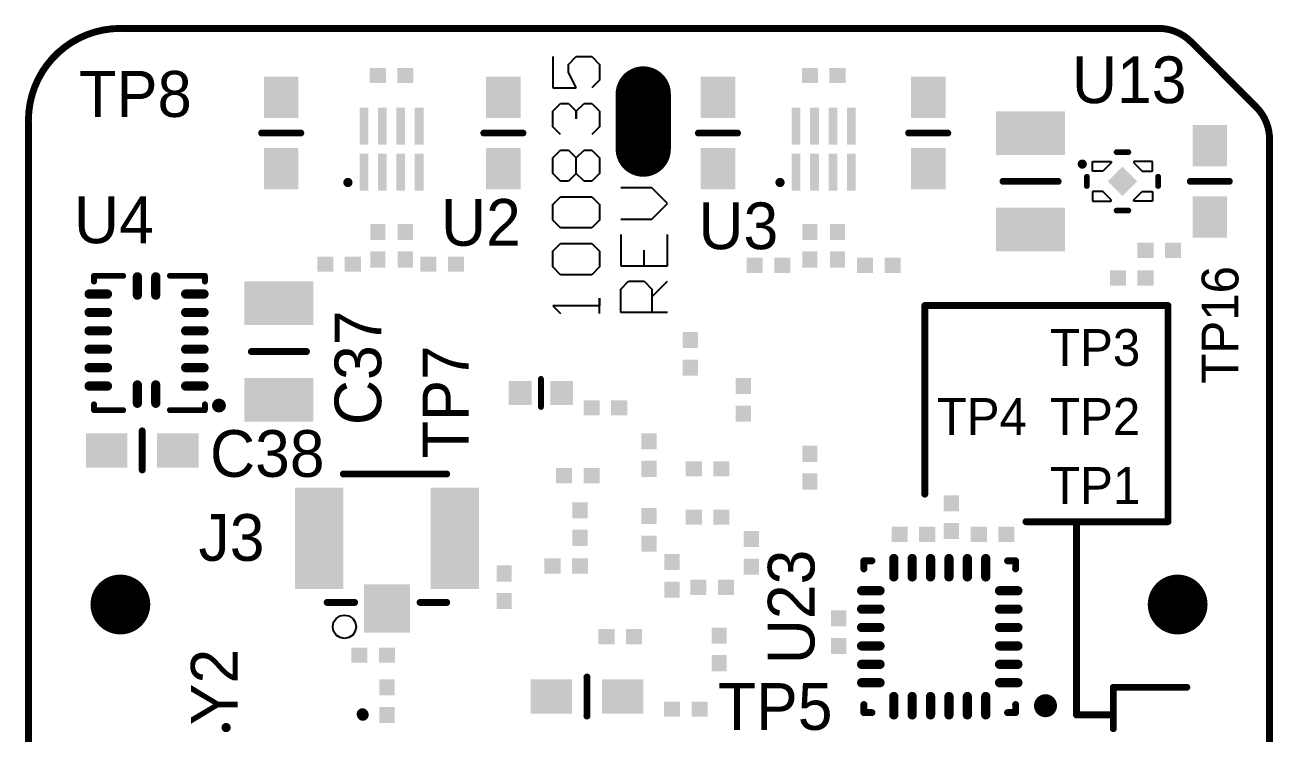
# Model space of a CAD drawing. Extents: x 299.5 to 335.5, y 94.3 to 159.3.
# Drawn here: x 299.45 to 326.6, y 143.93 to 159.32 of the extents above; entities that cross this region are included whole.
import ezdxf

# ---------------------------------------------------------------- set-up
doc = ezdxf.new("R2010")
doc.units = 0
for name, color, linetype in [('MECHANICAL1', 6, 'CONTINUOUS'), ('PADHOLELAYER', 156, 'CONTINUOUS'), ('TOPOVERLAY', 2, 'CONTINUOUS'), ('TOPPASTE', 8, 'CONTINUOUS')]:
    doc.layers.add(name, color=color, linetype=linetype)

msp = doc.modelspace()

# ---------------------------------------------------------------- linework, layer by layer
at = {"layer": 'MECHANICAL1', "const_width": 0.15}
for points in [[(299.528, 157.245, -0.414214), (301.528, 159.245)], [(324.114, 159.245, -0.198912), (324.821, 158.952)], [(326.235, 157.537, -0.198912), (326.528, 156.83)]]:
    msp.add_lwpolyline(points, format="xyb", dxfattribs=at)
at = {"layer": 'MECHANICAL1', "const_width": 0.075}
for points in [[(301.49, 159.245, 1), (301.565, 159.245, 1)], [(301.515, 159.245, 1), (301.59, 159.245, 1)], [(324.076, 159.245, 1), (324.151, 159.245, 1)], [(324.101, 159.245, 1), (324.176, 159.245, 1)], [(324.783, 158.952, 1), (324.858, 158.952, 1)], [(324.783, 158.952, 1), (324.858, 158.952, 1)], [(326.197, 157.537, 1), (326.272, 157.537, 1)], [(326.197, 157.537, 1), (326.272, 157.537, 1)], [(299.49, 157.245, 1), (299.565, 157.245, 1)], [(299.49, 157.22, 1), (299.565, 157.22, 1)], [(326.49, 156.83, 1), (326.565, 156.83, 1)], [(326.49, 156.82, 1), (326.565, 156.82, 1)]]:
    msp.add_lwpolyline(points, format="xyb", close=True, dxfattribs=at)
at = {"layer": 'MECHANICAL1', "const_width": 0.15}
for points in [[(301.553, 159.245), (324.139, 159.245)], [(324.821, 158.952), (326.235, 157.537)], [(299.528, 131.895), (299.528, 157.22)], [(326.528, 131.895), (326.528, 156.82)]]:
    msp.add_lwpolyline(points, dxfattribs=at)
at = {"layer": 'PADHOLELAYER', "const_width": 0.65}
for points in [[(301.203, 146.72, 1), (301.853, 146.72, 1)], [(324.203, 146.72, 1), (324.853, 146.72, 1)]]:
    msp.add_lwpolyline(points, format="xyb", close=True, dxfattribs=at)
at = {"layer": 'TOPOVERLAY'}
for p, q in [((310.937, 158.631), (310.937, 157.954)), ((311.276, 158.461), (311.445, 158.631)), ((311.445, 158.631), (311.783, 158.631)), ((311.783, 158.631), (311.953, 158.461)), ((311.276, 158.292), (311.276, 158.461)), ((311.445, 157.954), (311.276, 158.292)), ((311.953, 158.461), (311.953, 158.123)), ((311.953, 158.123), (311.783, 157.954)), ((310.937, 157.954), (311.445, 157.954)), ((310.937, 157.446), (311.106, 157.615)), ((311.106, 157.615), (311.276, 157.615)), ((311.276, 157.615), (311.445, 157.446)), ((311.445, 157.446), (311.614, 157.615)), ((311.614, 157.615), (311.783, 157.615)), ((311.783, 157.615), (311.953, 157.446)), ((310.937, 157.107), (310.937, 157.446)), ((311.445, 157.446), (311.445, 157.277)), ((311.445, 157.277), (311.445, 157.446)), ((311.953, 157.446), (311.953, 157.107)), ((311.106, 156.938), (310.937, 157.107)), ((311.953, 157.107), (311.783, 156.938)), ((310.937, 156.43), (311.106, 156.599)), ((310.937, 156.092), (310.937, 156.43)), ((311.106, 156.599), (311.276, 156.599)), ((311.276, 156.599), (311.445, 156.43)), ((311.445, 156.43), (311.614, 156.599)), ((311.445, 156.092), (311.445, 156.43)), ((311.614, 156.599), (311.783, 156.599)), ((311.783, 156.599), (311.953, 156.43)), ((311.953, 156.43), (311.953, 156.092)), ((311.106, 155.922), (310.937, 156.092)), ((311.276, 155.922), (311.106, 155.922)), ((311.445, 156.092), (311.276, 155.922)), ((311.614, 155.922), (311.445, 156.092)), ((311.783, 155.922), (311.614, 155.922)), ((311.953, 156.092), (311.783, 155.922)), ((310.937, 155.414), (311.106, 155.584)), ((311.106, 155.584), (311.783, 155.584)), ((311.783, 155.584), (311.953, 155.414)), ((313.089, 155.778), (312.412, 155.778)), ((313.428, 155.439), (313.089, 155.778)), ((310.937, 155.076), (310.937, 155.414)), ((311.953, 155.414), (311.953, 155.076)), ((313.089, 155.101), (313.428, 155.439)), ((311.106, 154.907), (310.937, 155.076)), ((311.953, 155.076), (311.783, 154.907)), ((312.412, 155.101), (313.089, 155.101)), ((311.783, 154.907), (311.106, 154.907)), ((312.412, 154.762), (312.412, 154.085)), ((313.428, 154.085), (313.428, 154.762)), ((310.937, 154.399), (311.106, 154.568)), ((311.106, 154.568), (311.783, 154.568)), ((311.783, 154.568), (311.953, 154.399)), ((310.937, 154.06), (310.937, 154.399)), ((311.953, 154.399), (311.953, 154.06)), ((312.92, 154.085), (312.92, 154.424)), ((311.106, 153.891), (310.937, 154.06)), ((311.953, 154.06), (311.783, 153.891)), ((312.412, 154.085), (313.428, 154.085)), ((311.783, 153.891), (311.106, 153.891)), ((312.412, 153.577), (312.581, 153.747)), ((312.581, 153.747), (312.92, 153.747)), ((312.92, 153.747), (313.089, 153.577)), ((313.089, 153.408), (313.428, 153.747)), ((312.412, 153.07), (312.412, 153.577)), ((313.089, 153.577), (313.089, 153.07)), ((311.953, 153.214), (310.937, 153.214)), ((310.937, 153.214), (311.106, 153.045)), ((311.953, 153.045), (311.953, 153.383)), ((311.953, 153.383), (311.953, 153.214)), ((313.428, 153.07), (312.412, 153.07)), ((306.168, 146.334), (306.223, 146.416)), ((306.223, 146.416), (306.306, 146.472)), ((306.306, 146.472), (306.404, 146.491)), ((306.404, 146.491), (306.501, 146.472)), ((306.501, 146.472), (306.584, 146.416)), ((306.584, 146.416), (306.639, 146.334)), ((306.149, 146.236), (306.168, 146.334)), ((306.149, 146.236), (306.149, 146.236)), ((306.168, 146.139), (306.149, 146.236)), ((306.223, 146.056), (306.168, 146.139)), ((306.639, 146.139), (306.584, 146.056)), ((306.639, 146.334), (306.659, 146.236)), ((306.659, 146.236), (306.639, 146.139)), ((306.306, 146.001), (306.223, 146.056)), ((306.404, 145.981), (306.306, 146.001)), ((306.501, 146.001), (306.404, 145.981)), ((306.584, 146.056), (306.501, 146.001))]:
    msp.add_line(p, q, dxfattribs=at)
for points, const_width in [([(312.903, 156.62), (312.903, 157.82)], 1.2), ([(304.603, 156.97), (305.453, 156.97)], 0.15), ([(309.434, 156.97), (310.284, 156.97)], 0.15), ([(314.103, 156.97), (314.953, 156.97)], 0.15), ([(318.678, 156.97), (319.528, 156.97)], 0.15), ([(323.201, 156.555), (323.455, 156.555)], 0.127), ([(320.728, 155.92), (321.928, 155.92)], 0.15), ([(322.553, 155.82), (322.553, 156.02)], 0.127), ([(324.103, 155.82), (324.103, 156.02)], 0.127), ([(324.803, 155.92), (325.653, 155.92)], 0.15), ([(323.201, 155.285), (323.455, 155.285)], 0.127), ([(300.955, 153.74), (300.955, 153.867)], 0.127), ([(300.955, 153.867), (301.59, 153.867)], 0.127), ([(302.606, 153.867), (303.368, 153.867)], 0.127), ([(303.368, 153.74), (303.368, 153.867)], 0.127), ([(319.028, 149.92), (319.028, 153.22)], 0.15), ([(319.028, 153.22), (319.928, 153.22)], 0.15), ([(319.928, 153.22), (324.317, 153.22)], 0.15), ([(324.317, 148.52), (324.317, 153.22)], 0.15), ([(304.378, 152.22), (305.578, 152.22)], 0.15), ([(310.678, 151.015), (310.678, 151.624)], 0.127), ([(300.955, 150.946), (300.955, 151.073)], 0.127), ([(300.955, 150.946), (301.59, 150.946)], 0.127), ([(302.606, 150.946), (303.241, 150.946)], 0.127), ([(303.241, 150.946), (303.368, 150.946)], 0.127), ([(303.368, 150.946), (303.368, 151.073)], 0.127), ([(302.003, 149.645), (302.003, 150.495)], 0.15), ([(319.028, 149.12), (319.028, 149.92)], 0.15), ([(306.378, 149.557), (308.628, 149.557)], 0.15), ([(321.228, 148.52), (324.317, 148.52)], 0.15), ([(322.328, 144.32), (322.328, 148.52)], 0.15), ([(317.703, 147.67), (317.878, 147.67)], 0.15), ([(317.703, 147.495), (317.703, 147.67)], 0.15), ([(320.828, 147.67), (321.003, 147.67)], 0.15), ([(321.003, 147.495), (321.003, 147.67)], 0.15), ([(306.028, 146.765), (306.625, 146.765)], 0.15), ([(308.049, 146.765), (308.628, 146.765)], 0.15), ([(311.678, 144.295), (311.678, 145.145)], 0.15), ([(323.128, 144.02), (323.128, 144.92)], 0.15), ([(323.128, 144.92), (324.728, 144.92)], 0.15), ([(317.703, 144.37), (317.703, 144.545)], 0.15), ([(317.703, 144.37), (317.878, 144.37)], 0.15), ([(320.828, 144.37), (321.003, 144.37)], 0.15), ([(321.003, 144.37), (321.003, 144.545)], 0.15), ([(322.328, 144.32), (323.128, 144.32)], 0.15)]:
    msp.add_lwpolyline(points, dxfattribs=dict(at, const_width=const_width))
for points, const_width in [([(312.603, 157.82, 1), (313.203, 157.82, 1)], 0.6), ([(312.603, 156.62, 1), (313.203, 156.62, 1)], 0.6), ([(304.565, 156.97, 1), (304.64, 156.97, 1)], 0.075), ([(305.415, 156.97, 1), (305.49, 156.97, 1)], 0.075), ([(309.397, 156.97, 1), (309.472, 156.97, 1)], 0.075), ([(310.247, 156.97, 1), (310.322, 156.97, 1)], 0.075), ([(314.065, 156.97, 1), (314.14, 156.97, 1)], 0.075), ([(314.915, 156.97, 1), (314.99, 156.97, 1)], 0.075), ([(318.64, 156.97, 1), (318.715, 156.97, 1)], 0.075), ([(319.49, 156.97, 1), (319.565, 156.97, 1)], 0.075), ([(322.478, 156.295, 1), (322.428, 156.295, 1)], 0.15), ([(323.169, 156.555, 1), (323.232, 156.555, 1)], 0.0635), ([(323.423, 156.555, 1), (323.486, 156.555, 1)], 0.0635), ([(322.39, 156.295, 1), (322.465, 156.295, 1)], 0.075), ([(322.44, 156.295, 1), (322.515, 156.295, 1)], 0.075), ([(306.528, 155.895, 1), (306.428, 155.895, 1)], 0.1), ([(306.403, 155.895, 1), (306.453, 155.895, 1)], 0.05), ([(306.503, 155.895, 1), (306.553, 155.895, 1)], 0.05), ([(315.928, 155.895, 1), (315.828, 155.895, 1)], 0.1), ([(315.803, 155.895, 1), (315.853, 155.895, 1)], 0.05), ([(315.903, 155.895, 1), (315.953, 155.895, 1)], 0.05), ([(320.69, 155.92, 1), (320.765, 155.92, 1)], 0.075), ([(321.89, 155.92, 1), (321.965, 155.92, 1)], 0.075), ([(322.521, 156.02, 1), (322.584, 156.02, 1)], 0.0635), ([(322.521, 155.82, 1), (322.584, 155.82, 1)], 0.0635), ([(324.071, 156.02, 1), (324.134, 156.02, 1)], 0.0635), ([(324.071, 155.82, 1), (324.134, 155.82, 1)], 0.0635), ([(324.765, 155.92, 1), (324.84, 155.92, 1)], 0.075), ([(325.615, 155.92, 1), (325.69, 155.92, 1)], 0.075), ([(323.169, 155.285, 1), (323.232, 155.285, 1)], 0.0635), ([(323.423, 155.285, 1), (323.486, 155.285, 1)], 0.0635), ([(300.923, 153.867, 1), (300.986, 153.867, 1)], 0.0635), ([(300.923, 153.867, 1), (300.986, 153.867, 1)], 0.0635), ([(300.923, 153.74, 1), (300.986, 153.74, 1)], 0.0635), ([(301.558, 153.867, 1), (301.621, 153.867, 1)], 0.0635), ([(302.574, 153.867, 1), (302.637, 153.867, 1)], 0.0635), ([(303.336, 153.867, 1), (303.399, 153.867, 1)], 0.0635), ([(303.336, 153.867, 1), (303.399, 153.867, 1)], 0.0635), ([(303.336, 153.74, 1), (303.399, 153.74, 1)], 0.0635), ([(318.99, 153.22, 1), (319.065, 153.22, 1)], 0.075), ([(318.99, 153.22, 1), (319.065, 153.22, 1)], 0.075), ([(319.89, 153.22, 1), (319.965, 153.22, 1)], 0.075), ([(319.89, 153.22, 1), (319.965, 153.22, 1)], 0.075), ([(324.28, 153.22, 1), (324.355, 153.22, 1)], 0.075), ([(324.28, 153.22, 1), (324.355, 153.22, 1)], 0.075), ([(304.34, 152.22, 1), (304.415, 152.22, 1)], 0.075), ([(305.54, 152.22, 1), (305.615, 152.22, 1)], 0.075), ([(310.646, 151.624, 1), (310.709, 151.624, 1)], 0.0635), ([(300.923, 151.073, 1), (300.986, 151.073, 1)], 0.0635), ([(300.923, 150.946, 1), (300.986, 150.946, 1)], 0.0635), ([(300.923, 150.946, 1), (300.986, 150.946, 1)], 0.0635), ([(301.558, 150.946, 1), (301.621, 150.946, 1)], 0.0635), ([(302.574, 150.946, 1), (302.637, 150.946, 1)], 0.0635), ([(303.209, 150.946, 1), (303.272, 150.946, 1)], 0.0635), ([(303.209, 150.946, 1), (303.272, 150.946, 1)], 0.0635), ([(303.336, 151.073, 1), (303.399, 151.073, 1)], 0.0635), ([(303.336, 150.946, 1), (303.399, 150.946, 1)], 0.0635), ([(303.336, 150.946, 1), (303.399, 150.946, 1)], 0.0635), ([(303.748, 151.045, 1), (303.598, 151.045, 1)], 0.15), ([(303.56, 151.045, 1), (303.635, 151.045, 1)], 0.075), ([(303.71, 151.045, 1), (303.785, 151.045, 1)], 0.075), ([(310.646, 151.015, 1), (310.709, 151.015, 1)], 0.0635), ([(301.965, 150.495, 1), (302.04, 150.495, 1)], 0.075), ([(318.99, 149.92, 1), (319.065, 149.92, 1)], 0.075), ([(318.99, 149.92, 1), (319.065, 149.92, 1)], 0.075), ([(301.965, 149.645, 1), (302.04, 149.645, 1)], 0.075), ([(306.34, 149.557, 1), (306.415, 149.557, 1)], 0.075), ([(308.59, 149.557, 1), (308.665, 149.557, 1)], 0.075), ([(318.99, 149.12, 1), (319.065, 149.12, 1)], 0.075), ([(321.19, 148.52, 1), (321.265, 148.52, 1)], 0.075), ([(322.29, 148.52, 1), (322.365, 148.52, 1)], 0.075), ([(324.28, 148.52, 1), (324.355, 148.52, 1)], 0.075), ([(324.28, 148.52, 1), (324.355, 148.52, 1)], 0.075), ([(317.665, 147.67, 1), (317.74, 147.67, 1)], 0.075), ([(317.665, 147.67, 1), (317.74, 147.67, 1)], 0.075), ([(317.84, 147.67, 1), (317.915, 147.67, 1)], 0.075), ([(320.79, 147.67, 1), (320.865, 147.67, 1)], 0.075), ([(320.965, 147.67, 1), (321.04, 147.67, 1)], 0.075), ([(320.965, 147.67, 1), (321.04, 147.67, 1)], 0.075), ([(317.665, 147.495, 1), (317.74, 147.495, 1)], 0.075), ([(320.965, 147.495, 1), (321.04, 147.495, 1)], 0.075), ([(305.99, 146.765, 1), (306.065, 146.765, 1)], 0.075), ([(306.587, 146.765, 1), (306.662, 146.765, 1)], 0.075), ([(308.011, 146.765, 1), (308.086, 146.765, 1)], 0.075), ([(308.59, 146.765, 1), (308.665, 146.765, 1)], 0.075), ([(311.64, 145.145, 1), (311.715, 145.145, 1)], 0.075), ([(323.09, 144.92, 1), (323.165, 144.92, 1)], 0.075), ([(323.09, 144.92, 1), (323.165, 144.92, 1)], 0.075), ([(324.69, 144.92, 1), (324.765, 144.92, 1)], 0.075), ([(321.778, 144.52, 1), (321.528, 144.52, 1)], 0.25), ([(306.732, 144.337, 1), (306.859, 144.337, 1)], 0.127), ([(306.739, 144.32, 1), (306.866, 144.32, 1)], 0.127), ([(317.665, 144.545, 1), (317.74, 144.545, 1)], 0.075), ([(317.665, 144.37, 1), (317.74, 144.37, 1)], 0.075), ([(317.665, 144.37, 1), (317.74, 144.37, 1)], 0.075), ([(317.84, 144.37, 1), (317.915, 144.37, 1)], 0.075), ([(320.79, 144.37, 1), (320.865, 144.37, 1)], 0.075), ([(320.965, 144.545, 1), (321.04, 144.545, 1)], 0.075), ([(320.965, 144.37, 1), (321.04, 144.37, 1)], 0.075), ([(320.965, 144.37, 1), (321.04, 144.37, 1)], 0.075), ([(321.465, 144.52, 1), (321.59, 144.52, 1)], 0.125), ([(321.715, 144.52, 1), (321.84, 144.52, 1)], 0.125), ([(311.64, 144.295, 1), (311.715, 144.295, 1)], 0.075), ([(322.29, 144.32, 1), (322.365, 144.32, 1)], 0.075), ([(322.29, 144.32, 1), (322.365, 144.32, 1)], 0.075), ([(323.09, 144.32, 1), (323.165, 144.32, 1)], 0.075), ([(303.878, 144.045, 1), (303.778, 144.045, 1)], 0.1), ([(303.753, 144.045, 1), (303.803, 144.045, 1)], 0.05), ([(303.853, 144.045, 1), (303.903, 144.045, 1)], 0.05), ([(323.09, 144.02, 1), (323.165, 144.02, 1)], 0.075)]:
    msp.add_lwpolyline(points, format="xyb", close=True, dxfattribs=dict(at, const_width=const_width))
at = {"layer": 'TOPOVERLAY', "const_width": 0.254}
msp.add_lwpolyline([(306.795, 144.337, -0.198926), (306.803, 144.32)], format="xyb", dxfattribs=at)
at = {"layer": 'TOPPASTE'}
for p, q in [((322.678, 156.14), (322.678, 156.35)), ((322.678, 156.35), (323.078, 156.35)), ((322.898, 156.14), (322.678, 156.14)), ((323.078, 156.32), (322.898, 156.14)), ((323.078, 156.35), (323.078, 156.32)), ((323.978, 156.35), (323.578, 156.35)), ((323.578, 156.35), (323.578, 156.32)), ((323.578, 156.32), (323.758, 156.14)), ((323.758, 156.14), (323.978, 156.14)), ((323.978, 156.14), (323.978, 156.35)), ((322.678, 155.7), (322.678, 155.49)), ((322.897, 155.7), (322.678, 155.7)), ((323.078, 155.52), (322.897, 155.7)), ((323.578, 155.52), (323.758, 155.7)), ((323.758, 155.7), (323.978, 155.7)), ((323.978, 155.7), (323.978, 155.49)), ((322.678, 155.49), (323.078, 155.49)), ((323.078, 155.49), (323.078, 155.52)), ((323.578, 155.49), (323.578, 155.52)), ((323.978, 155.49), (323.578, 155.49))]:
    msp.add_line(p, q, dxfattribs=at)
for points in [[(301.928, 156.645, 1), (301.928, 156.645, 1)], [(309.553, 152.52, 1), (309.553, 152.52, 1)], [(325.327, 150.705, 1), (325.327, 150.705, 1)], [(325.328, 144.42, 1), (325.328, 144.42, 1)]]:
    msp.add_lwpolyline(points, format="xyb", close=True, dxfattribs=at)
at = {"layer": 'TOPPASTE', "const_width": 0.2}
for points in [[(301.898, 153.445), (301.898, 153.845)], [(302.298, 153.445), (302.298, 153.845)], [(301.248, 153.47), (300.848, 153.47)], [(303.348, 153.47), (302.948, 153.47)], [(301.248, 153.07), (300.848, 153.07)], [(303.348, 153.07), (302.948, 153.07)], [(301.248, 152.67), (300.848, 152.67)], [(303.348, 152.67), (302.948, 152.67)], [(301.248, 152.27), (300.848, 152.27)], [(303.348, 152.27), (302.948, 152.27)], [(301.248, 151.87), (300.848, 151.87)], [(303.348, 151.87), (302.948, 151.87)], [(301.248, 151.47), (300.848, 151.47)], [(301.898, 151.095), (301.898, 151.495)], [(302.298, 151.095), (302.298, 151.495)], [(303.348, 151.47), (302.948, 151.47)], [(318.353, 147.32), (318.353, 147.72)], [(318.753, 147.32), (318.753, 147.72)], [(319.153, 147.32), (319.153, 147.72)], [(319.553, 147.32), (319.553, 147.72)], [(319.953, 147.32), (319.953, 147.72)], [(320.353, 147.32), (320.353, 147.72)], [(318.053, 147.02), (317.653, 147.02)], [(321.053, 147.02), (320.653, 147.02)], [(318.053, 146.62), (317.653, 146.62)], [(321.053, 146.62), (320.653, 146.62)], [(318.053, 146.22), (317.653, 146.22)], [(321.053, 146.22), (320.653, 146.22)], [(318.053, 145.82), (317.653, 145.82)], [(321.053, 145.82), (320.653, 145.82)], [(318.053, 145.42), (317.653, 145.42)], [(321.053, 145.42), (320.653, 145.42)], [(318.053, 145.02), (317.653, 145.02)], [(321.053, 145.02), (320.653, 145.02)], [(318.353, 144.32), (318.353, 144.72)], [(318.753, 144.32), (318.753, 144.72)], [(319.153, 144.32), (319.153, 144.72)], [(319.553, 144.32), (319.553, 144.72)], [(319.953, 144.32), (319.953, 144.72)], [(320.353, 144.32), (320.353, 144.72)]]:
    msp.add_lwpolyline(points, dxfattribs=at)
at = {"layer": 'TOPPASTE', "const_width": 0.1}
for points in [[(301.848, 153.845, 1), (301.948, 153.845, 1)], [(302.248, 153.845, 1), (302.348, 153.845, 1)], [(300.798, 153.47, 1), (300.898, 153.47, 1)], [(301.198, 153.47, 1), (301.298, 153.47, 1)], [(301.848, 153.445, 1), (301.948, 153.445, 1)], [(302.248, 153.445, 1), (302.348, 153.445, 1)], [(302.898, 153.47, 1), (302.998, 153.47, 1)], [(303.298, 153.47, 1), (303.398, 153.47, 1)], [(300.798, 153.07, 1), (300.898, 153.07, 1)], [(301.198, 153.07, 1), (301.298, 153.07, 1)], [(302.898, 153.07, 1), (302.998, 153.07, 1)], [(303.298, 153.07, 1), (303.398, 153.07, 1)], [(300.798, 152.67, 1), (300.898, 152.67, 1)], [(301.198, 152.67, 1), (301.298, 152.67, 1)], [(302.898, 152.67, 1), (302.998, 152.67, 1)], [(303.298, 152.67, 1), (303.398, 152.67, 1)], [(300.798, 152.27, 1), (300.898, 152.27, 1)], [(301.198, 152.27, 1), (301.298, 152.27, 1)], [(302.898, 152.27, 1), (302.998, 152.27, 1)], [(303.298, 152.27, 1), (303.398, 152.27, 1)], [(300.798, 151.87, 1), (300.898, 151.87, 1)], [(301.198, 151.87, 1), (301.298, 151.87, 1)], [(302.898, 151.87, 1), (302.998, 151.87, 1)], [(303.298, 151.87, 1), (303.398, 151.87, 1)], [(300.798, 151.47, 1), (300.898, 151.47, 1)], [(301.198, 151.47, 1), (301.298, 151.47, 1)], [(301.848, 151.495, 1), (301.948, 151.495, 1)], [(302.248, 151.495, 1), (302.348, 151.495, 1)], [(302.898, 151.47, 1), (302.998, 151.47, 1)], [(303.298, 151.47, 1), (303.398, 151.47, 1)], [(301.848, 151.095, 1), (301.948, 151.095, 1)], [(302.248, 151.095, 1), (302.348, 151.095, 1)], [(318.303, 147.72, 1), (318.403, 147.72, 1)], [(318.703, 147.72, 1), (318.803, 147.72, 1)], [(319.103, 147.72, 1), (319.203, 147.72, 1)], [(319.503, 147.72, 1), (319.603, 147.72, 1)], [(319.903, 147.72, 1), (320.003, 147.72, 1)], [(320.303, 147.72, 1), (320.403, 147.72, 1)], [(318.303, 147.32, 1), (318.403, 147.32, 1)], [(318.703, 147.32, 1), (318.803, 147.32, 1)], [(319.103, 147.32, 1), (319.203, 147.32, 1)], [(319.503, 147.32, 1), (319.603, 147.32, 1)], [(319.903, 147.32, 1), (320.003, 147.32, 1)], [(320.303, 147.32, 1), (320.403, 147.32, 1)], [(317.603, 147.02, 1), (317.703, 147.02, 1)], [(318.003, 147.02, 1), (318.103, 147.02, 1)], [(320.603, 147.02, 1), (320.703, 147.02, 1)], [(321.003, 147.02, 1), (321.103, 147.02, 1)], [(317.603, 146.62, 1), (317.703, 146.62, 1)], [(318.003, 146.62, 1), (318.103, 146.62, 1)], [(320.603, 146.62, 1), (320.703, 146.62, 1)], [(321.003, 146.62, 1), (321.103, 146.62, 1)], [(317.603, 146.22, 1), (317.703, 146.22, 1)], [(318.003, 146.22, 1), (318.103, 146.22, 1)], [(320.603, 146.22, 1), (320.703, 146.22, 1)], [(321.003, 146.22, 1), (321.103, 146.22, 1)], [(317.603, 145.82, 1), (317.703, 145.82, 1)], [(318.003, 145.82, 1), (318.103, 145.82, 1)], [(320.603, 145.82, 1), (320.703, 145.82, 1)], [(321.003, 145.82, 1), (321.103, 145.82, 1)], [(317.603, 145.42, 1), (317.703, 145.42, 1)], [(318.003, 145.42, 1), (318.103, 145.42, 1)], [(320.603, 145.42, 1), (320.703, 145.42, 1)], [(321.003, 145.42, 1), (321.103, 145.42, 1)], [(317.603, 145.02, 1), (317.703, 145.02, 1)], [(318.003, 145.02, 1), (318.103, 145.02, 1)], [(320.603, 145.02, 1), (320.703, 145.02, 1)], [(321.003, 145.02, 1), (321.103, 145.02, 1)], [(318.303, 144.72, 1), (318.403, 144.72, 1)], [(318.703, 144.72, 1), (318.803, 144.72, 1)], [(319.103, 144.72, 1), (319.203, 144.72, 1)], [(319.503, 144.72, 1), (319.603, 144.72, 1)], [(319.903, 144.72, 1), (320.003, 144.72, 1)], [(320.303, 144.72, 1), (320.403, 144.72, 1)], [(318.303, 144.32, 1), (318.403, 144.32, 1)], [(318.703, 144.32, 1), (318.803, 144.32, 1)], [(319.103, 144.32, 1), (319.203, 144.32, 1)], [(319.503, 144.32, 1), (319.603, 144.32, 1)], [(319.903, 144.32, 1), (320.003, 144.32, 1)], [(320.303, 144.32, 1), (320.403, 144.32, 1)]]:
    msp.add_lwpolyline(points, format="xyb", close=True, dxfattribs=at)
at = {"layer": 'TOPPASTE'}
for points in [[(306.953, 158.385), (306.953, 158.055), (307.303, 158.385), (307.303, 158.055)], [(307.553, 158.385), (307.553, 158.055), (307.903, 158.385), (307.903, 158.055)], [(316.353, 158.385), (316.353, 158.055), (316.703, 158.385), (316.703, 158.055)], [(316.953, 158.385), (316.953, 158.055), (317.303, 158.385), (317.303, 158.055)], [(304.653, 158.195), (304.653, 157.295), (305.403, 158.195), (305.403, 157.295)], [(309.484, 158.195), (309.484, 157.295), (310.234, 158.195), (310.234, 157.295)], [(314.153, 158.195), (314.153, 157.295), (314.903, 158.195), (314.903, 157.295)], [(318.728, 158.195), (318.728, 157.295), (319.478, 158.195), (319.478, 157.295)], [(306.923, 157.52), (306.733, 157.52), (306.923, 156.72), (306.733, 156.72)], [(307.323, 157.52), (307.133, 157.52), (307.323, 156.72), (307.133, 156.72)], [(307.723, 157.52), (307.533, 157.52), (307.723, 156.72), (307.533, 156.72)], [(308.123, 157.52), (307.933, 157.52), (308.123, 156.72), (307.933, 156.72)], [(316.323, 157.52), (316.133, 157.52), (316.323, 156.72), (316.133, 156.72)], [(316.723, 157.52), (316.533, 157.52), (316.723, 156.72), (316.533, 156.72)], [(317.123, 157.52), (316.933, 157.52), (317.123, 156.72), (316.933, 156.72)], [(317.523, 157.52), (317.333, 157.52), (317.523, 156.72), (317.333, 156.72)], [(322.078, 156.495), (322.078, 157.445), (320.578, 156.495), (320.578, 157.445)], [(324.853, 157.145), (324.853, 156.245), (325.603, 157.145), (325.603, 156.245)], [(304.653, 156.645), (304.653, 155.745), (305.403, 156.645), (305.403, 155.745)], [(306.923, 156.52), (306.733, 156.52), (306.923, 155.72), (306.733, 155.72)], [(307.323, 156.52), (307.133, 156.52), (307.323, 155.72), (307.133, 155.72)], [(307.723, 156.52), (307.533, 156.52), (307.723, 155.72), (307.533, 155.72)], [(308.123, 156.52), (307.933, 156.52), (308.123, 155.72), (307.933, 155.72)], [(309.484, 156.645), (309.484, 155.745), (310.234, 156.645), (310.234, 155.745)], [(314.153, 156.645), (314.153, 155.745), (314.903, 156.645), (314.903, 155.745)], [(316.323, 156.52), (316.133, 156.52), (316.323, 155.72), (316.133, 155.72)], [(316.723, 156.52), (316.533, 156.52), (316.723, 155.72), (316.533, 155.72)], [(317.123, 156.52), (316.933, 156.52), (317.123, 155.72), (316.933, 155.72)], [(317.523, 156.52), (317.333, 156.52), (317.523, 155.72), (317.333, 155.72)], [(318.728, 156.645), (318.728, 155.745), (319.478, 156.645), (319.478, 155.745)], [(323.646, 155.92), (323.328, 156.238), (323.328, 155.601), (323.01, 155.92)], [(324.853, 155.595), (324.853, 154.695), (325.603, 155.595), (325.603, 154.695)], [(322.078, 154.395), (322.078, 155.345), (320.578, 154.395), (320.578, 155.345)], [(307.293, 154.995), (306.963, 154.995), (307.293, 154.645), (306.963, 154.645)], [(307.893, 154.995), (307.563, 154.995), (307.893, 154.645), (307.563, 154.645)], [(316.693, 154.995), (316.363, 154.995), (316.693, 154.645), (316.363, 154.645)], [(317.293, 154.995), (316.963, 154.995), (317.293, 154.645), (316.963, 154.645)], [(323.653, 154.585), (323.653, 154.255), (324.003, 154.585), (324.003, 154.255)], [(324.253, 154.585), (324.253, 154.255), (324.603, 154.585), (324.603, 154.255)], [(305.81, 154.285), (305.81, 153.955), (306.16, 154.285), (306.16, 153.955)], [(306.41, 154.285), (306.41, 153.955), (306.76, 154.285), (306.76, 153.955)], [(307.293, 154.395), (306.963, 154.395), (307.293, 154.045), (306.963, 154.045)], [(307.893, 154.395), (307.563, 154.395), (307.893, 154.045), (307.563, 154.045)], [(308.403, 153.955), (308.403, 154.285), (308.053, 153.955), (308.053, 154.285)], [(309.003, 153.955), (309.003, 154.285), (308.653, 153.955), (308.653, 154.285)], [(315.153, 154.26), (315.153, 153.93), (315.503, 154.26), (315.503, 153.93)], [(315.753, 154.26), (315.753, 153.93), (316.103, 154.26), (316.103, 153.93)], [(316.693, 154.395), (316.363, 154.395), (316.693, 154.045), (316.363, 154.045)], [(317.293, 154.395), (316.963, 154.395), (317.293, 154.045), (316.963, 154.045)], [(317.903, 153.93), (317.903, 154.26), (317.553, 153.93), (317.553, 154.26)], [(318.503, 153.93), (318.503, 154.26), (318.153, 153.93), (318.153, 154.26)], [(323.053, 153.985), (323.053, 153.655), (323.403, 153.985), (323.403, 153.655)], [(323.653, 153.985), (323.653, 153.655), (324.003, 153.985), (324.003, 153.655)], [(305.728, 152.795), (305.728, 153.745), (304.228, 152.795), (304.228, 153.745)], [(314.093, 152.645), (313.763, 152.645), (314.093, 152.295), (313.763, 152.295)], [(314.093, 152.045), (313.763, 152.045), (314.093, 151.695), (313.763, 151.695)], [(305.728, 150.695), (305.728, 151.645), (304.228, 150.695), (304.228, 151.645)], [(310.478, 151.58), (309.978, 151.58), (310.478, 151.06), (309.978, 151.06)], [(311.378, 151.58), (310.878, 151.58), (311.378, 151.06), (310.878, 151.06)], [(314.913, 151.295), (315.243, 151.295), (314.913, 151.645), (315.243, 151.645)], [(311.953, 150.83), (311.953, 151.16), (311.603, 150.83), (311.603, 151.16)], [(312.553, 150.83), (312.553, 151.16), (312.203, 150.83), (312.203, 151.16)], [(314.913, 150.695), (315.243, 150.695), (314.913, 151.045), (315.243, 151.045)], [(300.778, 149.695), (301.678, 149.695), (300.778, 150.445), (301.678, 150.445)], [(302.328, 149.695), (303.228, 149.695), (302.328, 150.445), (303.228, 150.445)], [(312.863, 150.095), (313.193, 150.095), (312.863, 150.445), (313.193, 150.445)], [(316.693, 150.17), (316.363, 150.17), (316.693, 149.82), (316.363, 149.82)], [(311.003, 149.685), (311.003, 149.355), (311.353, 149.685), (311.353, 149.355)], [(311.603, 149.685), (311.603, 149.355), (311.953, 149.685), (311.953, 149.355)], [(312.863, 149.495), (313.193, 149.495), (312.863, 149.845), (313.193, 149.845)], [(314.178, 149.505), (314.178, 149.835), (313.828, 149.505), (313.828, 149.835)], [(314.778, 149.505), (314.778, 149.835), (314.428, 149.505), (314.428, 149.835)], [(316.693, 149.57), (316.363, 149.57), (316.693, 149.22), (316.363, 149.22)], [(306.378, 149.257), (305.328, 149.257), (306.378, 147.057), (305.328, 147.057)], [(309.328, 149.257), (308.278, 149.257), (309.328, 147.057), (308.278, 147.057)], [(319.438, 148.745), (319.768, 148.745), (319.438, 149.095), (319.768, 149.095)], [(311.693, 148.945), (311.363, 148.945), (311.693, 148.595), (311.363, 148.595)], [(312.863, 148.47), (313.193, 148.47), (312.863, 148.82), (313.193, 148.82)], [(314.178, 148.455), (314.178, 148.785), (313.828, 148.455), (313.828, 148.785)], [(314.778, 148.455), (314.778, 148.785), (314.428, 148.455), (314.428, 148.785)], [(311.693, 148.345), (311.363, 148.345), (311.693, 147.995), (311.363, 147.995)], [(315.088, 147.97), (315.418, 147.97), (315.088, 148.32), (315.418, 148.32)], [(318.303, 148.41), (318.303, 148.08), (318.653, 148.41), (318.653, 148.08)], [(318.903, 148.41), (318.903, 148.08), (319.253, 148.41), (319.253, 148.08)], [(319.438, 148.145), (319.768, 148.145), (319.438, 148.495), (319.768, 148.495)], [(320.028, 148.41), (320.028, 148.08), (320.378, 148.41), (320.378, 148.08)], [(320.628, 148.41), (320.628, 148.08), (320.978, 148.41), (320.978, 148.08)], [(312.863, 147.87), (313.193, 147.87), (312.863, 148.22), (313.193, 148.22)], [(311.103, 147.391), (311.103, 147.721), (310.753, 147.391), (310.753, 147.721)], [(311.703, 147.391), (311.703, 147.721), (311.353, 147.391), (311.353, 147.721)], [(313.693, 147.82), (313.363, 147.82), (313.693, 147.47), (313.363, 147.47)], [(315.088, 147.37), (315.418, 147.37), (315.088, 147.72), (315.418, 147.72)], [(309.713, 147.22), (310.043, 147.22), (309.713, 147.57), (310.043, 147.57)], [(307.828, 147.157), (306.828, 147.157), (307.828, 146.107), (306.828, 146.107)], [(313.693, 147.22), (313.363, 147.22), (313.693, 146.87), (313.363, 146.87)], [(314.278, 146.93), (314.278, 147.26), (313.928, 146.93), (313.928, 147.26)], [(314.878, 146.93), (314.878, 147.26), (314.528, 146.93), (314.528, 147.26)], [(309.713, 146.62), (310.043, 146.62), (309.713, 146.97), (310.043, 146.97)], [(317.318, 146.593), (316.988, 146.593), (317.318, 146.243), (316.988, 146.243)], [(312.278, 145.855), (312.278, 146.185), (311.928, 145.855), (311.928, 146.185)], [(312.878, 145.855), (312.878, 146.185), (312.528, 145.855), (312.528, 146.185)], [(314.388, 145.87), (314.718, 145.87), (314.388, 146.22), (314.718, 146.22)], [(317.318, 145.993), (316.988, 145.993), (317.318, 145.643), (316.988, 145.643)], [(306.553, 145.785), (306.553, 145.455), (306.903, 145.785), (306.903, 145.455)], [(307.153, 145.785), (307.153, 145.455), (307.503, 145.785), (307.503, 145.455)], [(314.388, 145.27), (314.718, 145.27), (314.388, 145.62), (314.718, 145.62)], [(307.493, 145.095), (307.163, 145.095), (307.493, 144.745), (307.163, 144.745)], [(310.453, 144.345), (311.353, 144.345), (310.453, 145.095), (311.353, 145.095)], [(312.003, 144.345), (312.903, 144.345), (312.003, 145.095), (312.903, 145.095)], [(307.493, 144.495), (307.163, 144.495), (307.493, 144.145), (307.163, 144.145)], [(313.703, 144.28), (313.703, 144.61), (313.353, 144.28), (313.353, 144.61)], [(314.303, 144.28), (314.303, 144.61), (313.953, 144.28), (313.953, 144.61)]]:
    msp.add_solid(points, dxfattribs=at)

# ---------------------------------------------------------------- texts
at = {"layer": 'TOPOVERLAY'}
for s, height, p in [('U13', 1.016, (322.228, 157.62)), ('TP8', 1, (300.628, 157.32)), ('U4', 1.016, (300.519, 154.575)), ('U2', 1.016, (308.503, 154.52)), ('U3', 1.016, (314.103, 154.445)), ('TP3', 0.8, (321.752, 151.908)), ('TP4', 0.8, (319.287, 150.409)), ('TP2', 0.8, (321.752, 150.408)), ('C38', 1.016, (303.478, 149.495)), ('TP1', 0.8, (321.752, 148.908)), ('J3', 1.016, (303.228, 147.67)), ('TP5', 1.016, (314.528, 143.995))]:
    msp.add_text(s, height=height, dxfattribs=at).set_placement(p)
for s, height, p in [('TP16', 0.8, (325.85, 151.522)), ('C37', 1.016, (307.203, 150.62)), ('TP7', 1, (309.103, 149.895)), ('U23', 1.016, (316.628, 145.42)), ('Y2', 1.016, (304.078, 144.095))]:
    msp.add_text(s, height=height, rotation=90, dxfattribs=at).set_placement(p)

doc.saveas('drawing.dxf')
